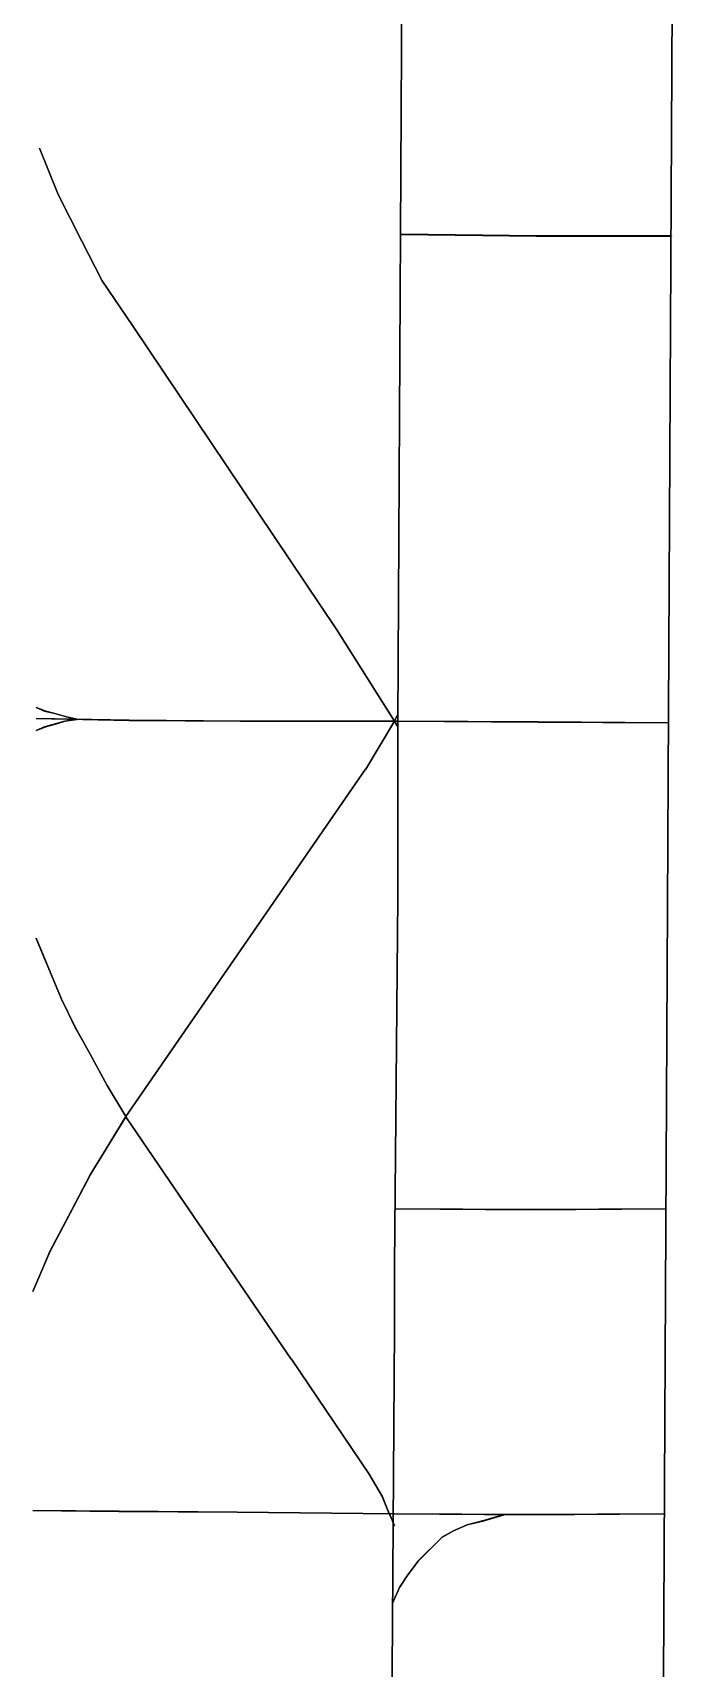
# Model space of a CAD drawing. Extents: x -291248544 to -291003570, y 98625193 to 98746984.
# Drawn here: x -291151635 to -291142959, y 98669212 to 98691358 of the extents above; entities that cross this region are included whole.
import ezdxf

# ---------------------------------------------------------------- set-up
doc = ezdxf.new("R2010")
doc.units = 0

msp = doc.modelspace()

# ---------------------------------------------------------------- linework, layer by layer
at = {"layer": 'mg_to_dxf', "color": 2}
for points in [[(-291146621.71, 98694442.25), (-291146622.7, 98694443.25), (-291146691.37, 98682025.41), (-291146690.37, 98682026.41)], [(-291146690.37, 98682026.41), (-291146689.37, 98682025.41), (-291146620.7, 98694443.24), (-291146621.71, 98694442.25)], [(-291142959.6, 98694362.14), (-291142960.59, 98694363.15), (-291143166.59, 98655120.35), (-291143165.59, 98655121.35)], [(-291143165.59, 98655121.35), (-291143164.59, 98655120.34), (-291142958.59, 98694363.14), (-291142959.6, 98694362.14)], [(-291151542.48, 98689795.98), (-291151541.92, 98689797.28), (-291151543.78, 98689796.54), (-291151542.48, 98689795.98)], [(-291151542.48, 98689795.98), (-291151543.78, 98689796.54), (-291151291.62, 98689166.14), (-291151291.08, 98689167.49)], [(-291151291.08, 98689167.49), (-291151289.8, 98689166.97), (-291151541.92, 98689797.28), (-291151542.48, 98689795.98)], [(-291151290.67, 98689166.58), (-291151290.21, 98689167.88), (-291151292.03, 98689167.06), (-291151290.67, 98689166.58)], [(-291151290.67, 98689166.58), (-291151292.03, 98689167.06), (-291150971.12, 98688536.7), (-291150970.69, 98688538.04)], [(-291151291.08, 98689167.49), (-291151291.62, 98689166.14), (-291151289.8, 98689166.97), (-291151291.08, 98689167.49)], [(-291150970.69, 98688538.04), (-291150969.34, 98688537.61), (-291151290.21, 98689167.88), (-291151290.67, 98689166.58)], [(-291150970.23, 98688537.15), (-291150969.8, 98688538.5), (-291150971.58, 98688537.59), (-291150970.23, 98688537.15)], [(-291150970.23, 98688537.15), (-291150971.58, 98688537.59), (-291150696.44, 98687998.77), (-291150696.03, 98688000.17)], [(-291150970.69, 98688538.04), (-291150971.12, 98688536.7), (-291150969.34, 98688537.61), (-291150970.69, 98688538.04)], [(-291150696.03, 98688000.17), (-291150694.71, 98687999.79), (-291150969.8, 98688538.5), (-291150970.23, 98688537.15)], [(-291146644.09, 98688629.14), (-291146645.08, 98688630.16), (-291146645.1, 98688628.16), (-291146644.09, 98688629.14)], [(-291146644.09, 98688629.14), (-291146645.1, 98688628.16), (-291144813.04, 98688605.26), (-291144814.04, 98688606.27)], [(-291144814.04, 98688606.27), (-291144813.03, 98688607.26), (-291146645.08, 98688630.16), (-291146644.09, 98688629.14)], [(-291144813.04, 98688606.26), (-291144814.03, 98688607.26), (-291144814.04, 98688605.26), (-291144813.04, 98688606.26)], [(-291144814.04, 98688606.27), (-291144813.04, 98688605.26), (-291144813.03, 98688607.26), (-291144814.04, 98688606.27)], [(-291144813.04, 98688606.26), (-291144814.04, 98688605.26), (-291142981.98, 98688605.26), (-291142982.98, 98688606.26)], [(-291142982.98, 98688606.26), (-291142981.98, 98688607.26), (-291144814.03, 98688607.26), (-291144813.04, 98688606.26)], [(-291142982.98, 98688606.26), (-291142981.98, 98688605.26), (-291142981.98, 98688607.26), (-291142982.98, 98688606.26)], [(-291150695.52, 98687999.31), (-291150695.22, 98688000.65), (-291150696.94, 98687999.63), (-291150695.52, 98687999.31)], [(-291150695.52, 98687999.31), (-291150696.94, 98687999.63), (-291150284.36, 98687392.21), (-291150284.09, 98687393.6)], [(-291150696.03, 98688000.17), (-291150696.44, 98687998.77), (-291150694.71, 98687999.79), (-291150696.03, 98688000.17)], [(-291150284.09, 98687393.6), (-291150282.7, 98687393.33), (-291150695.22, 98688000.65), (-291150695.52, 98687999.31)], [(-291150283.53, 98687392.77), (-291150283.26, 98687394.16), (-291150284.92, 98687393.04), (-291150283.53, 98687392.77)], [(-291150283.53, 98687392.77), (-291150284.92, 98687393.04), (-291147514.9, 98683272.35), (-291147514.62, 98683273.73)], [(-291150284.09, 98687393.6), (-291150284.36, 98687392.21), (-291150282.7, 98687393.33), (-291150284.09, 98687393.6)], [(-291147514.62, 98683273.73), (-291147513.23, 98683273.45), (-291150283.26, 98687394.16), (-291150283.53, 98687392.77)], [(-291147514.08, 98683272.89), (-291147513.77, 98683274.28), (-291147515.45, 98683273.19), (-291147514.08, 98683272.89)], [(-291147514.08, 98683272.89), (-291147515.45, 98683273.19), (-291146736.74, 98682036.42), (-291146736.41, 98682037.78)], [(-291147514.62, 98683273.73), (-291147514.9, 98683272.35), (-291147513.23, 98683273.45), (-291147514.62, 98683273.73)], [(-291146736.41, 98682037.78), (-291146735.02, 98682037.45), (-291147513.77, 98683274.28), (-291147514.08, 98683272.89)], [(-291151587.98, 98682220.27), (-291151588.53, 98682221.57), (-291151589.28, 98682219.72), (-291151587.98, 98682220.27)], [(-291151587.98, 98682220.27), (-291151589.28, 98682219.72), (-291151473.84, 98682173.54), (-291151474.46, 98682174.87)], [(-291151474.46, 98682174.87), (-291151473.23, 98682175.45), (-291151588.53, 98682221.57), (-291151587.98, 98682220.27)], [(-291151473.51, 98682174.56), (-291151474.18, 98682175.76), (-291151474.79, 98682173.85), (-291151473.51, 98682174.56)], [(-291151473.51, 98682174.56), (-291151474.79, 98682173.85), (-291151336.44, 98682139.26), (-291151337.16, 98682140.47)], [(-291151474.46, 98682174.87), (-291151473.84, 98682173.54), (-291151473.23, 98682175.45), (-291151474.46, 98682174.87)], [(-291151337.16, 98682140.47), (-291151335.93, 98682141.2), (-291151474.18, 98682175.76), (-291151473.51, 98682174.56)], [(-291151336.19, 98682140.21), (-291151336.89, 98682141.45), (-291151337.41, 98682139.52), (-291151336.19, 98682140.21)], [(-291151336.19, 98682140.21), (-291151337.41, 98682139.52), (-291151176.21, 98682093.47), (-291151176.93, 98682094.71)], [(-291151337.16, 98682140.47), (-291151336.44, 98682139.26), (-291151335.93, 98682141.2), (-291151337.16, 98682140.47)], [(-291151176.93, 98682094.71), (-291151175.73, 98682095.41), (-291151336.89, 98682141.45), (-291151336.19, 98682140.21)], [(-291146690.59, 98682128.46), (-291146691.04, 98682129.8), (-291146737.25, 98682037.39), (-291146735.92, 98682037.8)], [(-291146735.92, 98682037.8), (-291146735.49, 98682036.43), (-291146689.25, 98682128.91), (-291146690.59, 98682128.46)], [(-291146690.59, 98682128.46), (-291146689.25, 98682128.91), (-291146691.04, 98682129.8), (-291146690.59, 98682128.46)], [(-291151474.46, 98681957.06), (-291151473.86, 98681958.38), (-291151589.28, 98681912.21), (-291151587.98, 98681911.65)], [(-291151587.98, 98681911.65), (-291151589.28, 98681912.21), (-291151588.53, 98681910.35), (-291151587.98, 98681911.65)], [(-291151587.94, 98682071.68), (-291151588.92, 98682072.69), (-291151588.96, 98682070.7), (-291151587.94, 98682071.68)], [(-291151587.94, 98682071.68), (-291151588.96, 98682070.7), (-291150329.1, 98682047.79), (-291150330.09, 98682048.81)], [(-291150330.09, 98682048.81), (-291150329.08, 98682049.79), (-291151588.92, 98682072.69), (-291151587.94, 98682071.68)], [(-291151587.98, 98681911.65), (-291151588.53, 98681910.35), (-291151473.21, 98681956.48), (-291151474.46, 98681957.06)], [(-291151314.26, 98682002.88), (-291151313.58, 98682004.12), (-291151474.8, 98681958.05), (-291151473.52, 98681957.38)], [(-291151473.52, 98681957.38), (-291151474.8, 98681958.05), (-291151474.16, 98681956.16), (-291151473.52, 98681957.38)], [(-291151474.46, 98681957.06), (-291151473.21, 98681956.48), (-291151473.86, 98681958.38), (-291151474.46, 98681957.06)], [(-291151473.52, 98681957.38), (-291151474.16, 98681956.16), (-291151313.02, 98682002.2), (-291151314.26, 98682002.88)], [(-291151199.82, 98682037.21), (-291151199.08, 98682038.48), (-291151314.54, 98682003.84), (-291151313.3, 98682003.16)], [(-291151313.3, 98682003.16), (-291151314.54, 98682003.84), (-291151313.98, 98682001.92), (-291151313.3, 98682003.16)], [(-291151314.26, 98682002.88), (-291151313.02, 98682002.2), (-291151313.58, 98682004.12), (-291151314.26, 98682002.88)], [(-291151313.3, 98682003.16), (-291151313.98, 98682001.92), (-291151198.64, 98682036.52), (-291151199.82, 98682037.21)], [(-291151039.62, 98682060.17), (-291151038.77, 98682061.3), (-291151200.05, 98682038.26), (-291151198.84, 98682037.42)], [(-291151198.84, 98682037.42), (-291151200.05, 98682038.26), (-291151199.62, 98682036.3), (-291151198.84, 98682037.42)], [(-291151199.82, 98682037.21), (-291151198.64, 98682036.52), (-291151199.08, 98682038.48), (-291151199.82, 98682037.21)], [(-291151198.84, 98682037.42), (-291151199.62, 98682036.3), (-291151038.49, 98682059.32), (-291151039.62, 98682060.17)], [(-291151175.96, 98682094.47), (-291151176.7, 98682095.65), (-291151177.18, 98682093.71), (-291151175.96, 98682094.47)], [(-291151175.96, 98682094.47), (-291151177.18, 98682093.71), (-291151015.96, 98682059.16), (-291151016.72, 98682060.35)], [(-291151176.93, 98682094.71), (-291151176.21, 98682093.47), (-291151175.73, 98682095.41), (-291151176.93, 98682094.71)], [(-291151016.72, 98682060.35), (-291151015.54, 98682061.11), (-291151176.7, 98682095.65), (-291151175.96, 98682094.47)], [(-291151039.62, 98682060.17), (-291151038.49, 98682059.32), (-291151038.77, 98682061.3), (-291151039.62, 98682060.17)], [(-291151016.72, 98682060.35), (-291151015.96, 98682059.16), (-291151015.54, 98682061.11), (-291151016.72, 98682060.35)], [(-291150329.09, 98682048.79), (-291150330.08, 98682049.8), (-291150330.1, 98682047.8), (-291150329.09, 98682048.79)], [(-291150329.09, 98682048.79), (-291150330.1, 98682047.8), (-291148818.47, 98682036.35), (-291148819.47, 98682037.36)], [(-291150330.09, 98682048.81), (-291150329.1, 98682047.79), (-291150329.08, 98682049.79), (-291150330.09, 98682048.81)], [(-291148819.47, 98682037.36), (-291148818.47, 98682038.35), (-291150330.08, 98682049.8), (-291150329.09, 98682048.79)], [(-291148819.47, 98682037.36), (-291148818.47, 98682036.35), (-291148818.47, 98682038.35), (-291148819.47, 98682037.36)], [(-291146690.87, 98682037.35), (-291146689.87, 98682038.35), (-291148819.47, 98682038.35), (-291148818.47, 98682037.35)], [(-291148818.47, 98682037.35), (-291148819.47, 98682038.35), (-291148819.47, 98682036.35), (-291148818.47, 98682037.35)], [(-291148818.47, 98682037.35), (-291148819.47, 98682036.35), (-291146689.87, 98682036.35), (-291146690.87, 98682037.35)], [(-291146736.4, 98682036.92), (-291146736.77, 98682038.26), (-291147126.34, 98681385.15), (-291147124.99, 98681385.47)], [(-291147124.99, 98681385.47), (-291147124.66, 98681384.07), (-291146735.01, 98682037.3), (-291146736.4, 98682036.92)], [(-291146735.9, 98682036.92), (-291146735.54, 98682038.3), (-291146737.25, 98682037.27), (-291146735.9, 98682036.92)], [(-291146735.92, 98682037.8), (-291146737.25, 98682037.39), (-291146735.49, 98682036.43), (-291146735.92, 98682037.8)], [(-291146735.9, 98682036.92), (-291146737.25, 98682037.27), (-291146690.99, 98681956.31), (-291146690.62, 98681957.68)], [(-291146736.4, 98682036.92), (-291146735.01, 98682037.3), (-291146736.77, 98682038.26), (-291146736.4, 98682036.92)], [(-291146736.41, 98682037.78), (-291146736.74, 98682036.42), (-291146735.02, 98682037.45), (-291146736.41, 98682037.78)], [(-291146690.62, 98681957.68), (-291146689.25, 98681957.31), (-291146735.54, 98682038.3), (-291146735.9, 98682036.92)], [(-291146690.37, 98682025.41), (-291146691.37, 98682026.41), (-291146691.37, 98679645.04), (-291146690.37, 98679646.04)], [(-291146690.37, 98682025.41), (-291146689.37, 98682026.41), (-291146691.37, 98682026.41), (-291146690.37, 98682025.41)], [(-291146690.37, 98682026.41), (-291146691.37, 98682025.41), (-291146689.37, 98682025.41), (-291146690.37, 98682026.41)], [(-291146690.62, 98681957.68), (-291146690.99, 98681956.31), (-291146689.25, 98681957.31), (-291146690.62, 98681957.68)], [(-291144791.15, 98682025.91), (-291144790.14, 98682026.91), (-291146690.87, 98682038.36), (-291146689.87, 98682037.35)], [(-291146689.87, 98682037.35), (-291146690.87, 98682038.36), (-291146690.87, 98682036.36), (-291146689.87, 98682037.35)], [(-291146690.87, 98682037.35), (-291146689.87, 98682036.35), (-291146689.87, 98682038.35), (-291146690.87, 98682037.35)], [(-291146689.87, 98682037.35), (-291146690.87, 98682036.36), (-291144790.16, 98682024.91), (-291144791.15, 98682025.91)], [(-291146690.37, 98679646.04), (-291146689.37, 98679645.03), (-291146689.37, 98682026.41), (-291146690.37, 98682025.41)], [(-291144790.15, 98682025.91), (-291144791.14, 98682026.91), (-291144791.16, 98682024.91), (-291144790.15, 98682025.91)], [(-291144790.15, 98682025.91), (-291144791.16, 98682024.91), (-291143027.77, 98682013.46), (-291143028.76, 98682014.47)], [(-291144791.15, 98682025.91), (-291144790.16, 98682024.91), (-291144790.14, 98682026.91), (-291144791.15, 98682025.91)], [(-291143028.76, 98682014.47), (-291143027.75, 98682015.46), (-291144791.14, 98682026.91), (-291144790.15, 98682025.91)], [(-291143028.76, 98682014.47), (-291143027.77, 98682013.46), (-291143027.75, 98682015.46), (-291143028.76, 98682014.47)], [(-291147125.53, 98681384.63), (-291147125.8, 98681385.99), (-291150376.49, 98676681.65), (-291150375.08, 98676681.93)], [(-291150375.08, 98676681.93), (-291150374.81, 98676680.56), (-291147124.12, 98681384.91), (-291147125.53, 98681384.63)], [(-291147124.99, 98681385.47), (-291147126.34, 98681385.15), (-291147124.66, 98681384.07), (-291147124.99, 98681385.47)], [(-291147125.53, 98681384.63), (-291147124.12, 98681384.91), (-291147125.8, 98681385.99), (-291147125.53, 98681384.63)], [(-291146690.37, 98679645.04), (-291146691.36, 98679646.04), (-291146737.15, 98674666.86), (-291146736.14, 98674667.86)], [(-291146736.14, 98674667.86), (-291146735.15, 98674666.85), (-291146689.36, 98679646.03), (-291146690.37, 98679645.04)], [(-291146690.37, 98679646.04), (-291146691.37, 98679645.04), (-291146689.37, 98679645.03), (-291146690.37, 98679646.04)], [(-291146690.37, 98679645.04), (-291146689.36, 98679646.03), (-291146691.36, 98679646.04), (-291146690.37, 98679645.04)], [(-291151588.25, 98679095.76), (-291151587.71, 98679097.07), (-291151589.56, 98679096.3), (-291151588.25, 98679095.76)], [(-291151588.25, 98679095.76), (-291151589.56, 98679096.3), (-291151245.84, 98678271.37), (-291151245.31, 98678272.71)], [(-291151245.31, 98678272.71), (-291151244.01, 98678272.2), (-291151587.71, 98679097.07), (-291151588.25, 98679095.76)], [(-291151244.9, 98678271.8), (-291151244.42, 98678273.11), (-291151246.25, 98678272.29), (-291151244.9, 98678271.8)], [(-291151244.9, 98678271.8), (-291151246.25, 98678272.29), (-291151062.68, 98677893.68), (-291151062.23, 98677895.04)], [(-291151245.31, 98678272.71), (-291151245.84, 98678271.37), (-291151244.01, 98678272.2), (-291151245.31, 98678272.71)], [(-291151062.23, 98677895.04), (-291151060.91, 98677894.61), (-291151244.42, 98678273.11), (-291151244.9, 98678271.8)], [(-291151061.77, 98677894.16), (-291151061.37, 98677895.49), (-291151063.14, 98677894.56), (-291151061.77, 98677894.16)], [(-291151061.77, 98677894.16), (-291151063.14, 98677894.56), (-291150856.65, 98677527.46), (-291150856.26, 98677528.82)], [(-291151062.23, 98677895.04), (-291151062.68, 98677893.68), (-291151060.91, 98677894.61), (-291151062.23, 98677895.04)], [(-291150856.26, 98677528.82), (-291150854.9, 98677528.43), (-291151061.37, 98677895.49), (-291151061.77, 98677894.16)], [(-291150855.78, 98677527.94), (-291150855.38, 98677529.3), (-291150857.13, 98677528.34), (-291150855.78, 98677527.94)], [(-291150855.78, 98677527.94), (-291150857.13, 98677528.34), (-291150627.77, 98677104.02), (-291150627.37, 98677105.39)], [(-291150856.26, 98677528.82), (-291150856.65, 98677527.46), (-291150854.9, 98677528.43), (-291150856.26, 98677528.82)], [(-291150627.37, 98677105.39), (-291150626.03, 98677105), (-291150855.38, 98677529.3), (-291150855.78, 98677527.94)], [(-291150626.88, 98677104.52), (-291150626.52, 98677105.87), (-291150628.26, 98677104.89), (-291150626.88, 98677104.52)], [(-291150626.88, 98677104.52), (-291150628.26, 98677104.89), (-291150375.97, 98676680.58), (-291150375.62, 98676681.95)], [(-291150627.37, 98677105.39), (-291150627.77, 98677104.02), (-291150626.03, 98677105), (-291150627.37, 98677105.39)], [(-291150375.62, 98676681.95), (-291150374.25, 98676681.6), (-291150626.52, 98677105.87), (-291150626.88, 98677104.52)], [(-291150375.63, 98676681.09), (-291150375.95, 98676682.49), (-291150857.15, 98675891.94), (-291150855.76, 98675892.3)], [(-291150855.76, 98675892.3), (-291150855.41, 98675890.96), (-291150374.27, 98676681.4), (-291150375.63, 98676681.09)], [(-291150375.08, 98676681.93), (-291150376.49, 98676681.65), (-291150374.81, 98676680.56), (-291150375.08, 98676681.93)], [(-291150375.08, 98676681.11), (-291150374.82, 98676682.49), (-291150376.47, 98676681.37), (-291150375.08, 98676681.11)], [(-291150375.08, 98676681.11), (-291150376.47, 98676681.37), (-291149643.49, 98675604.8), (-291149643.23, 98675606.19)], [(-291150375.62, 98676681.95), (-291150375.97, 98676680.58), (-291150374.25, 98676681.6), (-291150375.62, 98676681.95)], [(-291150375.63, 98676681.09), (-291150374.27, 98676681.4), (-291150375.95, 98676682.49), (-291150375.63, 98676681.09)], [(-291149643.23, 98675606.19), (-291149641.84, 98675605.92), (-291150374.82, 98676682.49), (-291150375.08, 98676681.11)], [(-291150856.25, 98675891.43), (-291150856.65, 98675892.81), (-291151406.47, 98674850.45), (-291151405.1, 98674850.91)], [(-291151405.1, 98674850.91), (-291151404.66, 98674849.59), (-291150854.91, 98675891.82), (-291150856.25, 98675891.43)], [(-291150855.76, 98675892.3), (-291150857.15, 98675891.94), (-291150855.41, 98675890.96), (-291150855.76, 98675892.3)], [(-291150856.25, 98675891.43), (-291150854.91, 98675891.82), (-291150856.65, 98675892.81), (-291150856.25, 98675891.43)], [(-291149642.66, 98675605.36), (-291149642.4, 98675606.75), (-291149644.05, 98675605.62), (-291149642.66, 98675605.36)], [(-291149642.66, 98675605.36), (-291149644.05, 98675605.62), (-291148132.87, 98673396.09), (-291148132.61, 98673397.48)], [(-291149643.23, 98675606.19), (-291149643.49, 98675604.8), (-291149641.84, 98675605.92), (-291149643.23, 98675606.19)], [(-291148132.61, 98673397.48), (-291148131.22, 98673397.21), (-291149642.4, 98675606.75), (-291149642.66, 98675605.36)], [(-291146735.65, 98675434.11), (-291146736.64, 98675435.12), (-291146736.65, 98675433.12), (-291146735.65, 98675434.11)], [(-291146735.65, 98675434.11), (-291146736.65, 98675433.12), (-291144881.7, 98675421.67), (-291144882.7, 98675422.67)], [(-291144882.7, 98675422.67), (-291144881.7, 98675423.67), (-291146736.64, 98675435.12), (-291146735.65, 98675434.11)], [(-291143051.65, 98675434.11), (-291143050.65, 98675435.12), (-291144882.7, 98675423.67), (-291144881.7, 98675422.67)], [(-291144881.7, 98675422.67), (-291144882.7, 98675421.67), (-291143050.64, 98675433.12), (-291143051.65, 98675434.11)], [(-291144881.7, 98675422.67), (-291144882.7, 98675423.67), (-291144882.7, 98675421.67), (-291144881.7, 98675422.67)], [(-291144882.7, 98675422.67), (-291144881.7, 98675421.67), (-291144881.7, 98675423.67), (-291144882.7, 98675422.67)], [(-291143051.65, 98675434.11), (-291143050.64, 98675433.12), (-291143050.65, 98675435.12), (-291143051.65, 98675434.11)], [(-291151405.53, 98674850), (-291151406.04, 98674851.35), (-291151635.33, 98674312.52), (-291151634.02, 98674313.05)], [(-291151634.02, 98674313.05), (-291151633.49, 98674311.74), (-291151404.23, 98674850.49), (-291151405.53, 98674850)], [(-291151405.1, 98674850.91), (-291151406.47, 98674850.45), (-291151404.66, 98674849.59), (-291151405.1, 98674850.91)], [(-291151405.53, 98674850), (-291151404.23, 98674850.49), (-291151406.04, 98674851.35), (-291151405.53, 98674850)], [(-291146736.15, 98674666.86), (-291146737.15, 98674667.86), (-291146737.15, 98673808.55), (-291146736.15, 98673809.55)], [(-291146736.15, 98674666.86), (-291146735.15, 98674667.85), (-291146737.15, 98674667.86), (-291146736.15, 98674666.86)], [(-291146736.14, 98674667.86), (-291146737.15, 98674666.86), (-291146735.15, 98674666.85), (-291146736.14, 98674667.86)], [(-291146736.15, 98673809.55), (-291146735.15, 98673808.55), (-291146735.15, 98674667.85), (-291146736.15, 98674666.86)], [(-291151634.02, 98674313.05), (-291151635.33, 98674312.52), (-291151633.49, 98674311.74), (-291151634.02, 98674313.05)], [(-291146736.15, 98673808.55), (-291146737.14, 98673809.55), (-291146782.92, 98667193.87), (-291146781.92, 98667194.87)], [(-291146781.92, 98667194.87), (-291146780.92, 98667193.86), (-291146735.14, 98673809.55), (-291146736.15, 98673808.55)], [(-291146736.15, 98673809.55), (-291146737.15, 98673808.55), (-291146735.15, 98673808.55), (-291146736.15, 98673809.55)], [(-291146736.15, 98673808.55), (-291146735.14, 98673809.55), (-291146737.14, 98673809.55), (-291146736.15, 98673808.55)], [(-291148132.04, 98673396.65), (-291148131.78, 98673398.04), (-291148133.43, 98673396.92), (-291148132.04, 98673396.65)], [(-291148132.04, 98673396.65), (-291148133.43, 98673396.92), (-291147080.03, 98671839.72), (-291147079.75, 98671841.08)], [(-291148132.61, 98673397.48), (-291148132.87, 98673396.09), (-291148131.22, 98673397.21), (-291148132.61, 98673397.48)], [(-291147079.75, 98671841.08), (-291147078.34, 98671840.79), (-291148131.78, 98673398.04), (-291148132.04, 98673396.65)], [(-291147079.21, 98671840.24), (-291147078.88, 98671841.63), (-291147080.57, 98671840.56), (-291147079.21, 98671840.24)], [(-291147079.21, 98671840.24), (-291147080.57, 98671840.56), (-291146897.01, 98671530.8), (-291146896.62, 98671532.11)], [(-291147079.75, 98671841.08), (-291147080.03, 98671839.72), (-291147078.34, 98671840.79), (-291147079.75, 98671841.08)], [(-291146896.62, 98671532.11), (-291146895.21, 98671531.69), (-291147078.88, 98671841.63), (-291147079.21, 98671840.24)], [(-291146896.18, 98671531.21), (-291146895.65, 98671532.59), (-291146897.45, 98671531.7), (-291146896.18, 98671531.21)], [(-291146896.18, 98671531.21), (-291146897.45, 98671531.7), (-291146805.55, 98671301.95), (-291146805, 98671303.26)], [(-291146896.62, 98671532.11), (-291146897.01, 98671530.8), (-291146895.21, 98671531.69), (-291146896.62, 98671532.11)], [(-291146805, 98671303.26), (-291146803.7, 98671302.71), (-291146895.65, 98671532.59), (-291146896.18, 98671531.21)], [(-291151633.72, 98671348.57), (-291151634.71, 98671349.58), (-291151634.73, 98671347.58), (-291151633.72, 98671348.57)], [(-291151633.72, 98671348.57), (-291151634.73, 98671347.58), (-291150466.43, 98671336.12), (-291150467.42, 98671337.13)], [(-291150467.42, 98671337.13), (-291150466.41, 98671338.12), (-291151634.71, 98671349.58), (-291151633.72, 98671348.57)], [(-291150466.42, 98671337.12), (-291150467.41, 98671338.13), (-291150467.43, 98671336.13), (-291150466.42, 98671337.12)], [(-291150466.42, 98671337.12), (-291150467.43, 98671336.13), (-291148864.26, 98671324.68), (-291148865.25, 98671325.69)], [(-291150467.42, 98671337.13), (-291150466.43, 98671336.12), (-291150466.41, 98671338.12), (-291150467.42, 98671337.13)], [(-291148865.25, 98671325.69), (-291148864.24, 98671326.68), (-291150467.41, 98671338.13), (-291150466.42, 98671337.12)], [(-291148864.25, 98671325.68), (-291148865.24, 98671326.69), (-291148865.26, 98671324.69), (-291148864.25, 98671325.68)], [(-291148864.25, 98671325.68), (-291148865.26, 98671324.69), (-291146735.65, 98671301.79), (-291146736.64, 98671302.8)], [(-291148865.25, 98671325.69), (-291148864.26, 98671324.68), (-291148864.24, 98671326.68), (-291148865.25, 98671325.69)], [(-291146736.64, 98671302.8), (-291146735.64, 98671303.79), (-291148865.24, 98671326.69), (-291148864.25, 98671325.68)], [(-291146804.61, 98671302.34), (-291146804.08, 98671303.64), (-291146805.93, 98671302.87), (-291146804.61, 98671302.34)], [(-291146804.61, 98671302.34), (-291146805.93, 98671302.87), (-291146736.87, 98671141.72), (-291146736.34, 98671143.04)], [(-291146805, 98671303.26), (-291146805.55, 98671301.95), (-291146803.7, 98671302.71), (-291146805, 98671303.26)], [(-291146736.34, 98671143.04), (-291146735.03, 98671142.51), (-291146804.08, 98671303.64), (-291146804.61, 98671302.34)], [(-291146735.65, 98671302.79), (-291146736.64, 98671303.8), (-291146736.65, 98671301.8), (-291146735.65, 98671302.79)], [(-291146735.65, 98671302.79), (-291146736.65, 98671301.8), (-291144904.59, 98671290.35), (-291144905.59, 98671291.35)], [(-291144905.59, 98671291.35), (-291144904.59, 98671292.35), (-291146736.64, 98671303.8), (-291146735.65, 98671302.79)], [(-291146736.64, 98671302.8), (-291146735.65, 98671301.79), (-291146735.64, 98671303.79), (-291146736.64, 98671302.8)], [(-291145248.89, 98671291.21), (-291145248.21, 98671292.45), (-291145523.81, 98671212.07), (-291145522.59, 98671211.38)], [(-291145522.59, 98671211.38), (-291145523.29, 98671210.14), (-291145247.65, 98671290.53), (-291145248.89, 98671291.21)], [(-291145248.89, 98671291.21), (-291145247.65, 98671290.53), (-291145248.21, 98671292.45), (-291145248.89, 98671291.21)], [(-291143074.54, 98671302.79), (-291143073.54, 98671303.8), (-291144905.59, 98671292.35), (-291144904.59, 98671291.35)], [(-291144904.59, 98671291.35), (-291144905.59, 98671290.35), (-291143073.53, 98671301.8), (-291143074.54, 98671302.79)], [(-291144904.59, 98671291.35), (-291144905.59, 98671292.35), (-291144905.59, 98671290.35), (-291144904.59, 98671291.35)], [(-291144905.59, 98671291.35), (-291144904.59, 98671290.35), (-291144904.59, 98671292.35), (-291144905.59, 98671291.35)], [(-291143074.54, 98671302.79), (-291143073.53, 98671301.8), (-291143073.54, 98671303.8), (-291143074.54, 98671302.79)], [(-291146736.34, 98671143.04), (-291146736.87, 98671141.72), (-291146735.03, 98671142.51), (-291146736.34, 98671143.04)], [(-291145935.49, 98671073.67), (-291145935.07, 98671075.06), (-291146096.33, 98670982.91), (-291146094.84, 98670982.61)], [(-291146094.84, 98670982.61), (-291146095.1, 98670981.31), (-291145934.17, 98671073.27), (-291145935.49, 98671073.67)], [(-291145752.41, 98671153.82), (-291145751.82, 98671155.17), (-291145935.97, 98671074.61), (-291145934.6, 98671074.11)], [(-291145934.6, 98671074.11), (-291145935.97, 98671074.61), (-291145935.07, 98671072.82), (-291145934.6, 98671074.11)], [(-291145935.49, 98671073.67), (-291145934.17, 98671073.27), (-291145935.07, 98671075.06), (-291145935.49, 98671073.67)], [(-291145934.6, 98671074.11), (-291145935.07, 98671072.82), (-291145751.17, 98671153.27), (-291145752.41, 98671153.82)], [(-291145523.56, 98671211.12), (-291145522.85, 98671212.33), (-291145752.76, 98671154.85), (-291145751.47, 98671154.14)], [(-291145751.47, 98671154.14), (-291145752.76, 98671154.85), (-291145752.12, 98671152.95), (-291145751.47, 98671154.14)], [(-291145752.41, 98671153.82), (-291145751.17, 98671153.27), (-291145751.82, 98671155.17), (-291145752.41, 98671153.82)], [(-291145751.47, 98671154.14), (-291145752.12, 98671152.95), (-291145522.32, 98671210.4), (-291145523.56, 98671211.12)], [(-291145522.59, 98671211.38), (-291145523.81, 98671212.07), (-291145523.29, 98671210.14), (-291145522.59, 98671211.38)], [(-291145523.56, 98671211.12), (-291145522.32, 98671210.4), (-291145522.85, 98671212.33), (-291145523.56, 98671211.12)], [(-291146095.63, 98670982), (-291146095.53, 98670983.52), (-291146416.82, 98670662.23), (-291146415.36, 98670662.28)], [(-291146415.36, 98670662.28), (-291146415.31, 98670660.91), (-291146094.31, 98670981.92), (-291146095.63, 98670982)], [(-291146094.84, 98670982.61), (-291146096.33, 98670982.91), (-291146095.1, 98670981.31), (-291146094.84, 98670982.61)], [(-291146095.63, 98670982), (-291146094.31, 98670981.92), (-291146095.53, 98670983.52), (-291146095.63, 98670982)], [(-291146416.01, 98670661.53), (-291146416.17, 98670662.98), (-291146554.16, 98670479), (-291146552.74, 98670479.22)], [(-291146552.74, 98670479.22), (-291146552.52, 98670477.84), (-291146414.65, 98670661.67), (-291146416.01, 98670661.53)], [(-291146415.36, 98670662.28), (-291146416.82, 98670662.23), (-291146415.31, 98670660.91), (-291146415.36, 98670662.28)], [(-291146416.01, 98670661.53), (-291146414.65, 98670661.67), (-291146416.17, 98670662.98), (-291146416.01, 98670661.53)], [(-291146553.32, 98670478.4), (-291146553.58, 98670479.81), (-291146668.64, 98670307.23), (-291146667.2, 98670307.58)], [(-291146667.2, 98670307.58), (-291146666.88, 98670306.26), (-291146551.95, 98670478.66), (-291146553.32, 98670478.4)], [(-291146552.74, 98670479.22), (-291146554.16, 98670479), (-291146552.52, 98670477.84), (-291146552.74, 98670479.22)], [(-291146553.32, 98670478.4), (-291146551.95, 98670478.66), (-291146553.58, 98670479.81), (-291146553.32, 98670478.4)], [(-291146667.68, 98670306.7), (-291146668.16, 98670308.1), (-291146760.15, 98670101.12), (-291146758.83, 98670101.62)], [(-291146758.83, 98670101.62), (-291146758.32, 98670100.3), (-291146666.4, 98670307.13), (-291146667.68, 98670306.7)], [(-291146667.2, 98670307.58), (-291146668.64, 98670307.23), (-291146666.88, 98670306.26), (-291146667.2, 98670307.58)], [(-291146667.68, 98670306.7), (-291146666.4, 98670307.13), (-291146668.16, 98670308.1), (-291146667.68, 98670306.7)], [(-291146758.83, 98670101.62), (-291146760.15, 98670101.12), (-291146758.32, 98670100.3), (-291146758.83, 98670101.62)]]:
    msp.add_3dface(points, dxfattribs=at)

doc.saveas('drawing.dxf')
